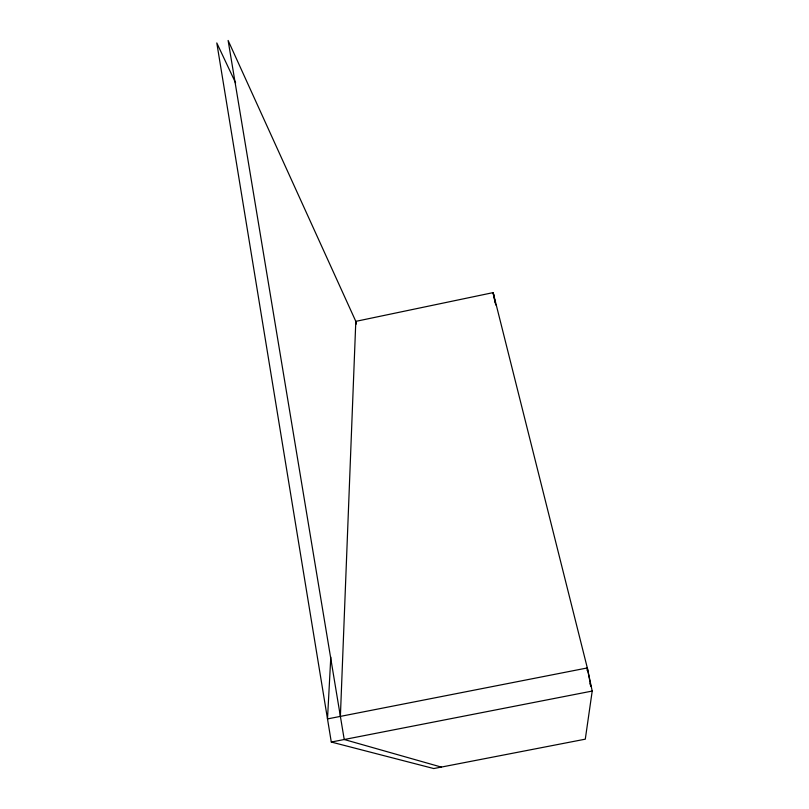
<?xml version="1.0" encoding="UTF-8"?>
<svg xmlns="http://www.w3.org/2000/svg" width="809" height="809" viewBox="0 0 809 809"><rect width="100%" height="100%" fill="white"/><g stroke="black" fill="none" stroke-linecap="round" stroke-linejoin="round"><path stroke-width="1.21" d="M340.387 716.39L355.808 321.365L493.156 292.615L587.324 667.941L592.208 691.058L585.291 739.173L433.766 768.55L331.286 742.045L216.792 42.938L235.611 82.902M330.8 657.12L327.503 718.918L587.324 667.941L590.762 685.981M587.112 670.449L587.324 667.941M331.286 742.045L592.208 691.058M441.309 767.084L344.229 739.517L228.118 40.45L356.213 322.255M590.074 683.504L590.681 685.961M356.385 323.752L355.808 321.365L356.263 323.853M493.692 295.973L493.156 292.615L495.725 304.973M493.156 292.615L495.068 302.313"/></g></svg>
